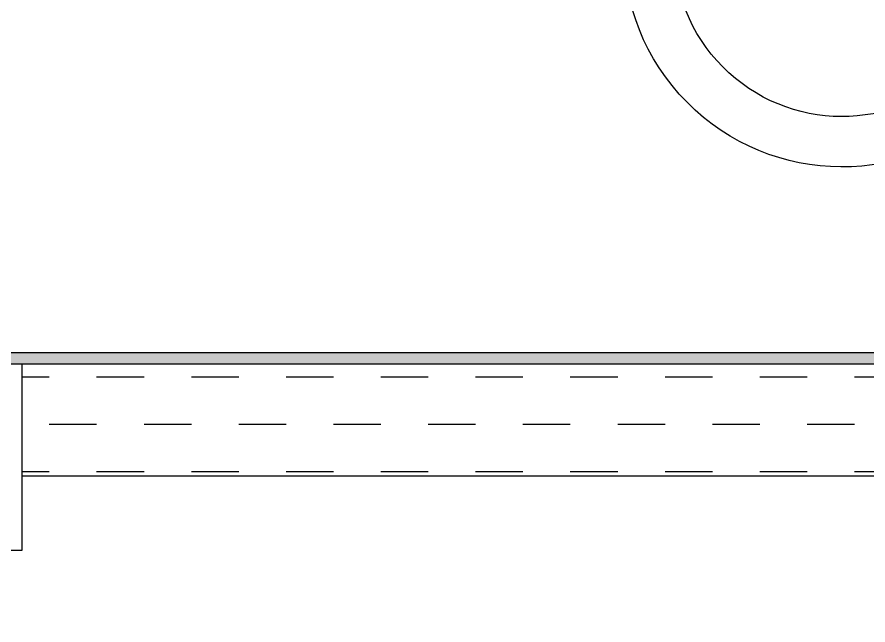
# Model space of a CAD drawing. Extents: x 58467 to 79089, y -33726 to -17391.
# Drawn here: x 69600.2 to 69714.3, y -20986.1 to -20904.5 of the extents above; entities that cross this region are included whole.
import ezdxf

# ---------------------------------------------------------------- set-up
doc = ezdxf.new("R2010")
doc.units = 0
doc.header["$LTSCALE"] = 100
doc.linetypes.add('DOT', pattern=[0.25, 0, -0.25])
doc.linetypes.add('HIDDEN2', pattern=[0.1875, 0.125, -0.0625])
for name, color, linetype in [('BA_furn-mobile', 122, 'Continuous'), ('BA_hatch', 137, 'Continuous'), ('BA_mat_mortar', 145, 'Continuous'), ('BA_str_steel', 72, 'Continuous'), ('BA_trace_down-str', 214, 'HIDDEN2'), ('BA_wall', 4, 'Continuous')]:
    doc.layers.add(name, color=color, linetype=linetype)

# ---------------------------------------------------------------- blocks, each defined once
blk = doc.blocks.new('6. kat kolonlar pl.')
at = {"layer": 'BA_str_steel'}
blk.add_lwpolyline([(0, 25), (25, 25), (25, 0), (0, 0)], close=True, dxfattribs=at)
blk = doc.blocks.new('setyhy')
for points in [[(58825.77, -21798.33, 1), (58830.56, -21793.58), (58829.15, -21792.15, 1), (58787.58, -21833.31), (58789, -21834.74, 1), (58793.8, -21829.99)], [(58906.2, -21830.53, 1), (58910.95, -21835.33), (58912.39, -21833.91, 1), (58871.22, -21792.35), (58869.79, -21793.76, 1), (58874.54, -21798.56)], [(58825.23, -21910.74, -1), (58829.98, -21915.53), (58828.55, -21916.95, -1), (58787.38, -21875.38), (58788.81, -21873.97, -1), (58793.56, -21878.76)], [(58905.97, -21879.3, -1), (58910.77, -21874.55), (58912.18, -21875.98, -1), (58870.62, -21917.15), (58869.2, -21915.72, -1), (58874, -21910.97)]]:
    blk.add_lwpolyline(points, format="xyb")
for points in [[(58835.39, -21817.63, 0.414214), (58835.43, -21808.09), (58824.35, -21796.9, 1), (58792.38, -21828.56), (58803.46, -21839.75, 0.414214), (58813.01, -21839.8)], [(58886.9, -21840.15, 0.414214), (58896.45, -21840.2), (58907.64, -21829.12, 1), (58875.97, -21797.14), (58864.78, -21808.23, 0.414214), (58864.73, -21817.77)], [(58803.95, -21848.77), (58844.45, -21808.66, -0.414214), (58855.76, -21808.71), (58895.87, -21849.21, -0.414214), (58895.82, -21860.53), (58855.32, -21900.64, -0.414214), (58844.01, -21900.58), (58803.89, -21860.08, -0.414214)], [(58835.03, -21891.52, -0.414214), (58834.99, -21901.07), (58823.8, -21912.15, -1), (58792.13, -21880.18), (58803.32, -21869.1, -0.414214), (58812.87, -21869.14)], [(58886.76, -21869.5, -0.414214), (58896.3, -21869.54), (58907.39, -21880.73, -1), (58875.41, -21912.4), (58864.33, -21901.21, -0.414214), (58864.38, -21891.66)]]:
    blk.add_lwpolyline(points, format="xyb", close=True)

msp = doc.modelspace()

# ---------------------------------------------------------------- hatches: boundary and pattern name
at = {"layer": 'BA_hatch'}
h = msp.add_hatch(dxfattribs=at)
h.set_pattern_fill('AR-SAND', color=256, scale=0.05, style=0)
h.set_pattern_definition([(37.5, (26786.5138, 12448.2046), (-0.080001565, 2.44706619), [0, -1.9304, 0, -2.159, 0, -2.06375]), (7.5, (26786.5138, 12448.2046), (2.24761642, 3.5841255), [0, -1.0414, 0, -1.7399, 0, -0.66675]), (327.5, (26784.9517, 12448.2046), (3.95496185, 0.00718592), [0, -0.635, 0, -2.286, 0, -2.9845]), (317.5, (26784.9517, 12448.2046), (3.81778226, 1.11464662), [0, -0.3175, 0, -1.4986, 0, -1.7145])])
h.paths.add_polyline_path([(70075.37, -20951.06), (70774.37, -20951.06), (70774.37, -19751.56), (70772.87, -19751.56), (70772.87, -20949.56), (69575.87, -20949.56), (69575.87, -20951.06)])
at = {"layer": 'BA_hatch', "ltscale": 0.5}
h = msp.add_hatch(dxfattribs=at)
h.set_pattern_fill('DASH', color=256, scale=2, style=0)
h.set_pattern_definition([(0, (26786.514, 12448.2046), (6.35, 6.35), [6.35, -6.35])])
h.paths.add_polyline_path([(69600.87, -20951.06), (70065.37, -20951.06), (70065.37, -20966.06), (69792.87, -20966.06), (69792.87, -20986.06), (69777.87, -20986.06), (69777.87, -20966.06), (69600.87, -20966.06)])

# ---------------------------------------------------------------- linework, layer by layer
at = {"layer": 'BA_mat_mortar'}
msp.add_lwpolyline([(70075.37, -20951.06), (70075.37, -20951.06), (70774.37, -20951.06), (70774.37, -19751.56), (70772.87, -19751.56), (70772.87, -20949.56), (69575.87, -20949.56), (69575.87, -20951.06), (70075.37, -20951.06)], dxfattribs=at)
at = {"layer": 'BA_wall'}
for p, q in [((69600.87, -20951.06), (70651.87, -20951.06)), ((69600.87, -20966.06), (69777.87, -20966.06))]:
    msp.add_line(p, q, dxfattribs=at)

# ---------------------------------------------------------------- block references
at = {"layer": 'BA_furn-mobile', "rotation": 270}
msp.add_blockref('setyhy', (91607.41, 37996.01), dxfattribs=at)
at = {"layer": 'BA_trace_down-str', "linetype": 'DOT', "ltscale": 0.1, "transparency": 33554687}
msp.add_blockref('6. kat kolonlar pl.', (69575.87, -20976.06), dxfattribs=at)

doc.saveas('drawing.dxf')
